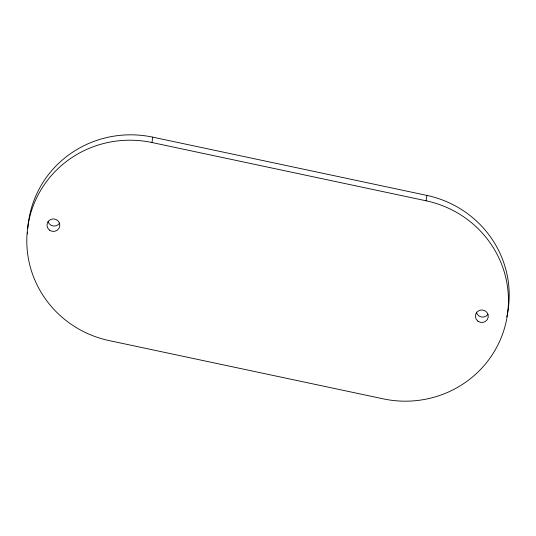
<?xml version="1.0" encoding="UTF-8"?>
<svg xmlns="http://www.w3.org/2000/svg" width="536" height="536" viewBox="0 0 536 536"><rect width="100%" height="100%" fill="white"/><g stroke="black" fill="none" stroke-linecap="round" stroke-linejoin="round"><path stroke-width="0.8" d="M426.857 195.405L426.107 200.792A103.81 101.311 7.9 0 1 506.219 321.406A103.81 101.311 7.9 0 1 383.274 398.858L109.143 340.595A103.81 101.311 7.9 0 1 29.031 219.981A103.81 101.311 7.9 0 1 151.983 142.529L152.727 137.142L426.857 195.405A103.81 101.311 7.9 0 1 507.324 314.29M151.983 142.529L426.107 200.792M59.737 222.949A6.439 6.278 7.9 0 1 47.979 221.482M27.557 233.89A103.81 101.311 7.9 0 1 27.604 232.121M27.792 228.591A103.81 101.311 7.9 0 1 152.727 137.142M488.015 314.243A6.439 6.278 7.9 0 1 476.33 312.267M507.15 315.155A103.81 101.311 7.9 0 1 506.775 316.883M49.466 230.098A6.439 6.278 7.9 0 0 59.784 226.065A6.439 6.278 7.9 0 0 50.994 219.325A6.439 6.278 7.9 0 0 49.466 230.098M477.837 321.118A6.439 6.278 7.9 0 0 488.202 317.185A6.439 6.278 7.9 0 0 479.479 310.357A6.439 6.278 7.9 0 0 477.837 321.118"/></g></svg>
